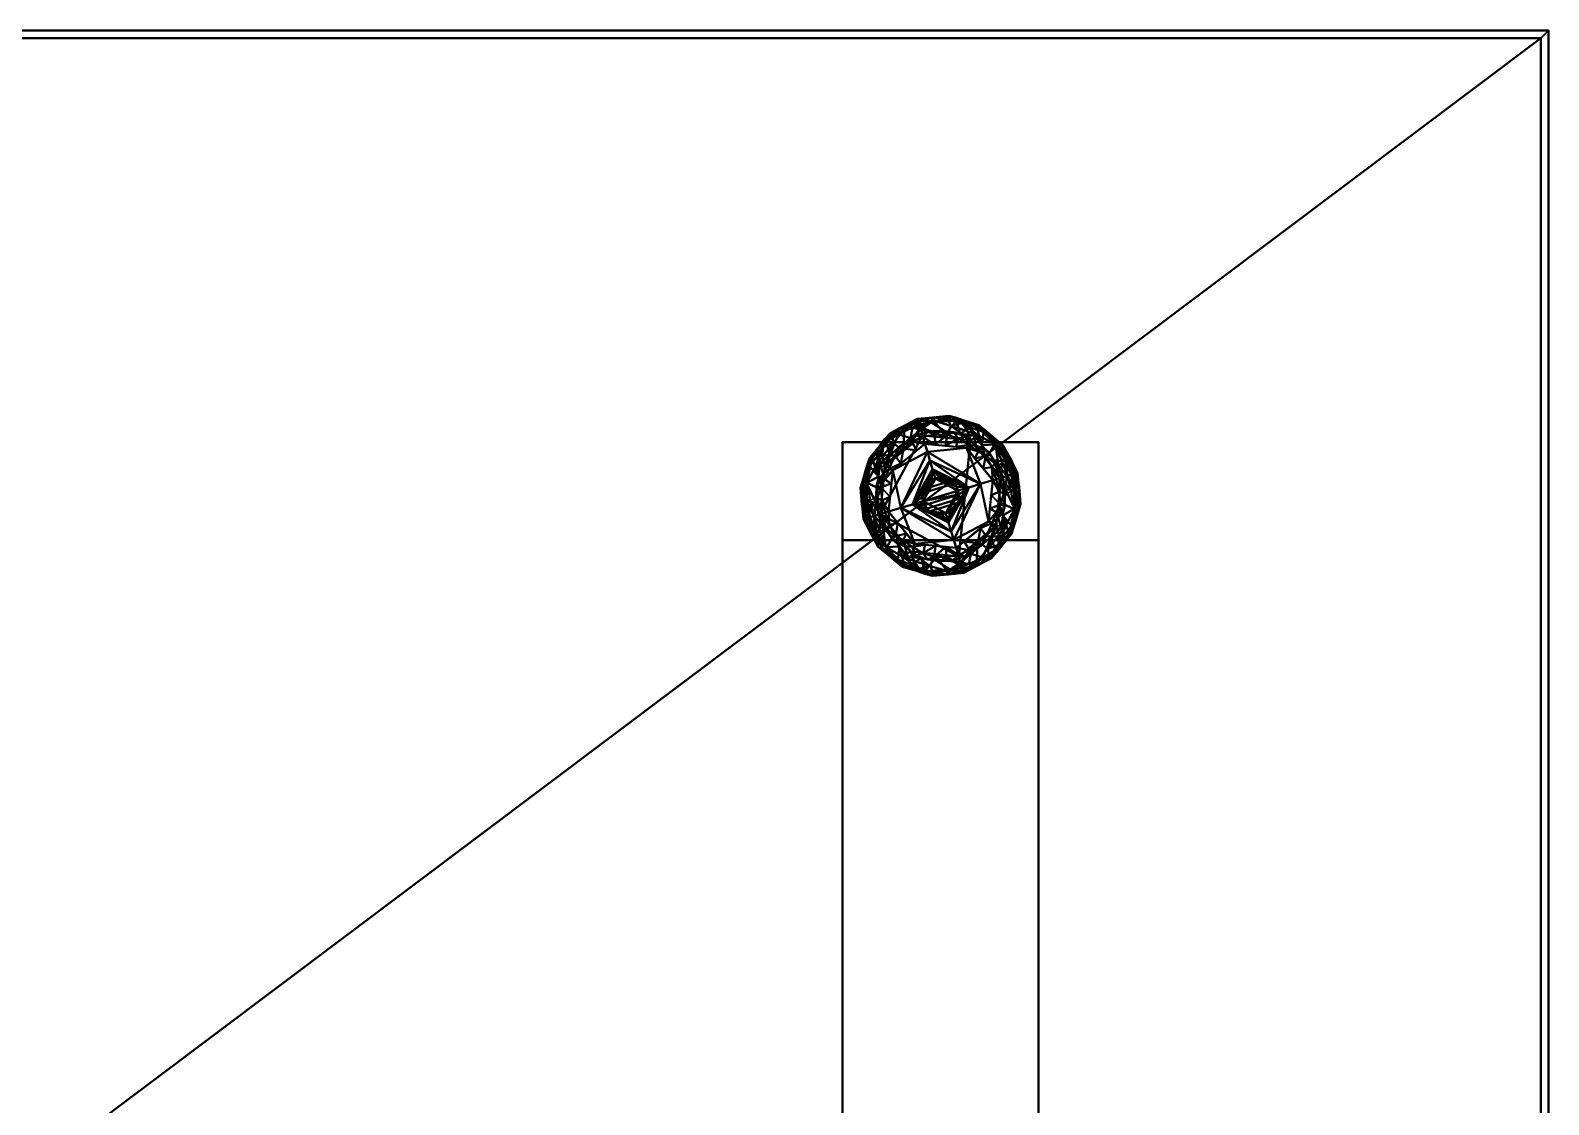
# Model space of a CAD drawing. Header units: millimetres. Extents: x -1905 to 795, y -245 to 965.
# Drawn here: x 408.5 to 795.5, y 691 to 964.9 of the extents above; entities that cross this region are included whole.
import ezdxf

# ---------------------------------------------------------------- set-up
doc = ezdxf.new("R2010")
doc.units = ezdxf.units.MM
doc.layers.add('I-FURN', color=7, linetype='Continuous', lineweight=40)

msp = doc.modelspace()

# ---------------------------------------------------------------- meshes
at = {"layer": 'I-FURN', "color": 252, "true_color": 0xa39689}
mesh = msp.add_polyface(dxfattribs=at)
corners = [(-554.52, -245.09, 725), (795.48, -245.09, 725), (795.48, 964.91, 725), (-554.52, 964.91, 725), (-554.52, 962.91, 725), (793.48, 962.91, 725), (793.48, -243.09, 725), (-554.52, -243.09, 725)]
mesh.append_faces([[corners[k] for k in face] for face in [(5, 6, 1, 2)]], dxfattribs={"vtx1": -1, "vtx3": -1, "color": 252})
mesh.append_faces([[corners[k] for k in face] for face in [(3, 4, 5, 2)]], dxfattribs={"vtx2": -1, "color": 252})
mesh.append_faces([[corners[k] for k in face] for face in [(6, 7, 0, 1)]], dxfattribs={"vtx3": -1, "color": 252})
mesh = msp.add_polyface(dxfattribs=at)
corners = [(-554.52, -245.09, 700), (-554.52, -243.09, 700), (793.48, -243.09, 700), (793.48, 962.91, 700), (-554.52, 962.91, 700), (-554.52, 964.91, 700), (795.48, 964.91, 700), (795.48, -245.09, 700)]
mesh.append_faces([[corners[k] for k in face] for face in [(2, 7, 0, 1)]], dxfattribs={"vtx0": -1, "color": 252})
mesh.append_faces([[corners[k] for k in face] for face in [(7, 2, 3, 6)]], dxfattribs={"vtx0": -1, "vtx2": -1, "color": 252})
mesh.append_faces([[corners[k] for k in face] for face in [(5, 6, 3, 4)]], dxfattribs={"vtx1": -1, "color": 252})
mesh = msp.add_polyface(dxfattribs=at)
corners = [(-554.52, 964.91, 725), (795.48, 964.91, 725), (795.48, 964.91, 700), (-554.52, 964.91, 700)]
mesh.append_faces([[corners[k] for k in face] for face in [(3, 0, 1, 2)]], dxfattribs={"color": 252})
mesh = msp.add_polyface(dxfattribs=at)
corners = [(795.48, 964.91, 725), (795.48, -245.09, 725), (795.48, -245.09, 700), (795.48, 964.91, 700)]
mesh.append_faces([[corners[k] for k in face] for face in [(0, 1, 2, 3)]], dxfattribs={"color": 252})
mesh = msp.add_polyface(dxfattribs=at)
corners = [(793.48, 962.91, 725), (-554.52, 962.91, 725), (-554.52, -243.09, 725), (793.48, -243.09, 725), (82.31, 428.44, 725), (82.31, 292.33, 725), (-202.78, 292.33, 725), (-202.78, 428.44, 725)]
mesh.append_faces([[corners[k] for k in face] for face in [(0, 4, 5, 3), (4, 0, 1, 7)]], dxfattribs={"vtx0": -1, "vtx2": -1, "color": 252})
mesh.append_faces([[corners[k] for k in face] for face in [(2, 3, 5, 6), (6, 7, 1, 2)]], dxfattribs={"vtx1": -1, "vtx3": -1, "color": 252})
mesh = msp.add_polyface(dxfattribs=at)
corners = [(793.48, 962.91, 700), (793.48, -243.09, 700), (-554.52, -243.09, 700), (-554.52, 962.91, 700), (82.31, 428.44, 700), (-202.78, 428.44, 700), (-202.78, 292.33, 700), (82.31, 292.33, 700)]
mesh.append_faces([[corners[k] for k in face] for face in [(3, 5, 6, 2), (2, 6, 7, 1)]], dxfattribs={"vtx0": -1, "vtx2": -1, "color": 252})
mesh.append_faces([[corners[k] for k in face] for face in [(4, 5, 3, 0), (7, 4, 0, 1)]], dxfattribs={"vtx1": -1, "vtx3": -1, "color": 252})
mesh = msp.add_polyface(dxfattribs=at)
corners = [(-554.52, 962.91, 725), (793.48, 962.91, 725), (793.48, 962.91, 700), (-554.52, 962.91, 700)]
mesh.append_faces([[corners[k] for k in face] for face in [(0, 1, 2, 3)]], dxfattribs={"color": 252})
mesh = msp.add_polyface(dxfattribs=at)
corners = [(793.48, 962.91, 725), (-554.52, 962.91, 725), (-554.52, 962.91, 700), (793.48, 962.91, 700)]
mesh.append_faces([[corners[k] for k in face] for face in [(0, 1, 2, 3)]], dxfattribs={"color": 252})
mesh = msp.add_polyface(dxfattribs=at)
corners = [(793.48, 962.91, 725), (793.48, -243.09, 725), (793.48, -243.09, 700), (793.48, 962.91, 700)]
mesh.append_faces([[corners[k] for k in face] for face in [(0, 1, 2, 3)]], dxfattribs={"color": 252})
mesh = msp.add_polyface(dxfattribs=at)
corners = [(793.48, -243.09, 725), (793.48, 962.91, 725), (793.48, 962.91, 700), (793.48, -243.09, 700)]
mesh.append_faces([[corners[k] for k in face] for face in [(0, 1, 2, 3)]], dxfattribs={"color": 252})
at = {"layer": 'I-FURN', "color": 250, "true_color": 0x191919}
mesh = msp.add_polyface(dxfattribs=at)
corners = [(657.39, 851.27, 8.39), (658.51, 851.61, 7.75), (659.39, 851.87, 6.78), (659.95, 852.04, 5.59), (660.15, 852.1, 4.27), (656.39, 859.16, 4.27), (650.22, 864.25, 4.27), (642.57, 866.59, 4.27), (634.61, 865.82, 4.27), (627.55, 862.07, 4.27), (622.46, 855.9, 4.27), (620.12, 848.25, 4.27), (620.88, 840.29, 4.27), (621.08, 840.35, 5.59), (621.64, 840.51, 6.78), (622.52, 840.78, 7.75), (623.64, 841.12, 8.39), (624.99, 854.54, 8.39), (635.44, 863.07, 8.39), (648.86, 861.72, 8.39), (653.13, 856.49, 8.39), (624.31, 847.83, 8.39), (656.65, 857.72, 6.6), (620.7, 846.9, 6.6), (658.09, 855.96, 4.27), (620.47, 844.64, 4.27), (658.47, 855.41, 5.9), (620.45, 843.97, 5.9), (651.42, 862.51, 6.9), (622.42, 853.78, 6.9), (656.93, 855.35, 7.75), (654.47, 859.28, 7.45), (621.78, 844.77, 7.75), (621.65, 849.41, 7.45), (644.48, 865.38, 6.94), (626.62, 860.01, 6.94), (654.09, 860.95, 6.19), (621.05, 851.01, 6.19), (651.38, 863.32, 5.61), (646.4, 865.42, 4.27), (647.97, 864.77, 6.26), (653.31, 861.71, 4.27), (648.08, 863.64, 7.56), (622, 854.48, 5.61), (625, 858.98, 4.27), (624.04, 857.58, 6.26), (621.29, 852.07, 4.27), (624.37, 856.26, 7.55), (624.65, 851.18, 8.39), (644.56, 866.08, 5.59), (638.52, 866.17, 6.15), (632.07, 864.15, 6.58), (626.16, 860.55, 5.59), (631.08, 863.95, 4.27), (628.84, 862.49, 6.22), (642.15, 862.39, 8.39), (645.5, 862.06, 8.39), (630.21, 858.8, 8.39), (629.79, 861.92, 7.55), (627.6, 856.67, 8.39), (633.36, 863.62, 7.71), (638.1, 864.95, 7.65), (632.83, 860.94, 8.39), (655.26, 853.88, 8.39), (623.98, 844.47, 8.39), (650.99, 859.11, 8.39), (638.59, 866.21, 4.27), (638.79, 862.73, 8.39)]
mesh.append_faces([[corners[k] for k in face] for face in [(15, 27, 14), (3, 26, 2), (2, 26, 1), (1, 30, 0), (5, 26, 24), (17, 47, 48), (9, 54, 53), (41, 36, 5), (10, 45, 44), (44, 52, 9), (56, 34, 55)]], dxfattribs={"vtx0": -1, "vtx1": -1, "color": 250})
mesh.append_faces([[corners[k] for k in face] for face in [(22, 26, 5), (33, 23, 32), (22, 30, 1), (42, 28, 40), (3, 24, 26), (36, 38, 28), (25, 13, 27), (28, 31, 36), (22, 1, 26), (28, 38, 40), (31, 30, 22), (50, 34, 49), (11, 27, 23), (47, 45, 29), (42, 65, 28), (23, 33, 37), (43, 29, 45), (15, 23, 27), (22, 36, 31), (43, 46, 37), (32, 23, 15), (31, 63, 30), (35, 45, 47), (33, 29, 37), (33, 32, 64), (29, 48, 47), (7, 50, 49), (61, 50, 51), (51, 50, 8), (22, 5, 36), (36, 41, 38), (43, 37, 29), (11, 23, 37), (58, 51, 54), (34, 42, 40), (6, 40, 38), (34, 40, 49), (44, 45, 52), (52, 45, 35), (43, 45, 10), (33, 48, 29), (58, 60, 51), (39, 49, 40), (54, 9, 52), (61, 51, 60), (35, 58, 54), (34, 56, 42), (54, 52, 35), (53, 54, 51), (61, 34, 50), (35, 47, 59), (58, 62, 60), (58, 35, 59), (60, 18, 61), (34, 61, 55), (65, 31, 28)]], dxfattribs={"vtx0": -1, "vtx1": -1, "vtx2": -1, "color": 250})
mesh.append_faces([[corners[k] for k in face] for face in [(40, 6, 39), (27, 13, 14), (32, 15, 16), (32, 16, 64), (49, 39, 7), (43, 10, 46), (51, 8, 53), (47, 17, 59)]], dxfattribs={"vtx0": -1, "vtx2": -1, "color": 250})
mesh.append_faces([[corners[k] for k in face] for face in [(31, 65, 20, 63), (33, 64, 21, 48), (58, 59, 57, 62), (50, 7, 66, 8), (61, 18, 67, 55)]], dxfattribs={"vtx0": -1, "vtx3": -1, "color": 250})
mesh.append_faces([[corners[k] for k in face] for face in [(11, 25, 27), (41, 6, 38), (19, 65, 42), (46, 11, 37), (56, 19, 42), (62, 18, 60), (63, 0, 30)]], dxfattribs={"vtx1": -1, "vtx2": -1, "color": 250})
mesh.append_faces([[corners[k] for k in face] for face in [(3, 4, 24), (25, 12, 13)]], dxfattribs={"vtx2": -1, "color": 250})
mesh = msp.add_polyface(dxfattribs=at)
corners = [(660.15, 852.1, 4.27), (659.82, 852, 2.58), (658.91, 851.73, 1.16), (657.54, 851.32, 0.2), (655.93, 850.83, -0.13), (648.14, 860.37, -0.13), (635.88, 861.61, -0.13), (626.33, 853.81, -0.13), (625.1, 841.55, -0.13), (623.48, 841.07, 0.2), (622.12, 840.66, 1.16), (621.2, 840.38, 2.58), (620.88, 840.29, 4.27), (620.12, 848.25, 4.27), (622.46, 855.9, 4.27), (627.55, 862.07, 4.27), (634.61, 865.82, 4.27), (642.57, 866.59, 4.27), (650.22, 864.25, 4.27), (656.39, 859.16, 4.27), (654.33, 859.37, 1.04), (621.72, 849.56, 1.04), (658.09, 855.96, 4.27), (620.47, 844.64, 4.27), (657.13, 856.21, 1.35), (621.13, 845.38, 1.35), (638.93, 865.34, 1.16), (631.27, 863.04, 1.16), (645.96, 864.72, 1.26), (625.75, 858.64, 1.26), (656.13, 855.01, 0.27), (652.03, 855.6, -0.13), (622.63, 844.94, 0.27), (625.72, 847.68, -0.13), (650.37, 861.54, 0.42), (649.72, 863.83, 2.04), (653.31, 861.71, 4.27), (655.12, 860.11, 2.61), (646.4, 865.42, 4.27), (652.46, 862.48, 2.66), (623.83, 853.55, 0.42), (623.1, 855.82, 2.04), (621.29, 852.07, 4.27), (620.65, 849.74, 2.61), (625, 858.98, 4.27), (621.57, 853.18, 2.66), (642.01, 860.99, -0.13), (631.1, 857.71, -0.13), (638.59, 866.21, 4.27), (631.08, 863.95, 4.27), (634.79, 865.24, 2.03), (635.46, 863.76, 0.44), (647.34, 862.73, 0.25), (643.14, 864.1, 0.35), (642.37, 865.65, 1.53), (625.7, 856.22, 0.25), (628.44, 859.68, 0.35), (628.23, 861.39, 1.53)]
mesh.append_faces([[corners[k] for k in face] for face in [(4, 30, 3), (17, 54, 48), (22, 24, 19), (13, 25, 23), (48, 50, 16), (33, 40, 7), (19, 37, 36), (38, 28, 17), (14, 45, 42), (6, 51, 46), (16, 50, 49), (49, 57, 15)]], dxfattribs={"vtx0": -1, "vtx1": -1, "color": 250})
mesh.append_faces([[corners[k] for k in face] for face in [(52, 34, 5), (30, 24, 3), (35, 34, 28), (41, 44, 29), (25, 21, 32), (24, 22, 1), (31, 20, 30), (45, 21, 43), (51, 47, 27), (52, 53, 28), (20, 24, 30), (57, 49, 27), (28, 38, 35), (21, 33, 32), (45, 43, 42), (23, 25, 11), (41, 29, 40), (51, 50, 26), (9, 25, 32), (51, 27, 50), (24, 20, 37), (7, 55, 56), (35, 20, 34), (28, 53, 54), (55, 7, 40), (20, 31, 34), (20, 39, 37), (36, 37, 39), (24, 37, 19), (39, 20, 35), (18, 39, 35), (33, 21, 40), (21, 41, 40), (43, 25, 13), (41, 45, 14), (25, 43, 21), (21, 45, 41), (5, 53, 52), (50, 48, 26), (27, 56, 57), (49, 50, 27), (46, 51, 26), (28, 34, 52), (46, 26, 53), (54, 53, 26), (48, 54, 26), (17, 28, 54), (40, 29, 55), (55, 29, 56), (57, 56, 29), (27, 47, 56), (29, 15, 57)]], dxfattribs={"vtx0": -1, "vtx1": -1, "vtx2": -1, "color": 250})
mesh.append_faces([[corners[k] for k in face] for face in [(24, 1, 2), (24, 2, 3), (25, 9, 10), (56, 47, 7), (32, 8, 9), (25, 10, 11), (30, 4, 31), (34, 31, 5), (43, 13, 42), (41, 14, 44), (51, 6, 47), (53, 5, 46)]], dxfattribs={"vtx0": -1, "vtx2": -1, "color": 250})
mesh.append_faces([[corners[k] for k in face] for face in [(0, 1, 22)]], dxfattribs={"vtx1": -1, "color": 250})
mesh.append_faces([[corners[k] for k in face] for face in [(18, 36, 39), (33, 8, 32), (38, 18, 35), (44, 15, 29)]], dxfattribs={"vtx1": -1, "vtx2": -1, "color": 250})
mesh.append_faces([[corners[k] for k in face] for face in [(11, 12, 23)]], dxfattribs={"vtx2": -1, "color": 250})
mesh = msp.add_polyface(dxfattribs=at)
corners = [(636.52, 859.47, 10.25), (647.08, 858.41, 10.25), (653.79, 850.19, 10.25), (654.66, 850.45, 9.71), (655.54, 850.71, 9.22), (656.46, 850.99, 8.78), (657.39, 851.27, 8.39), (648.86, 861.72, 8.39), (635.44, 863.07, 8.39), (624.99, 854.54, 8.39), (623.64, 841.12, 8.39), (624.57, 841.4, 8.78), (625.48, 841.67, 9.22), (626.37, 841.94, 9.71), (627.24, 842.2, 10.25), (628.3, 852.76, 10.25), (651.38, 853.14, 10.25), (627.62, 845.99, 10.25), (654.33, 855.02, 8.39), (624.12, 845.94, 8.39), (654.37, 854.52, 9), (624.36, 845.49, 9), (651.59, 858.37, 8.39), (649.62, 858.98, 9.22), (641.8, 858.94, 10.25), (642.15, 862.39, 8.39), (624.56, 850.24, 8.39), (625.87, 851.83, 9.22), (632.41, 856.11, 10.25), (630.21, 858.8, 8.39), (639.01, 861.82, 9.22), (633.17, 860.01, 9.25), (628.88, 856.49, 9.3), (644.98, 860.79, 9.45), (653.57, 853.53, 9.6), (649.23, 855.77, 10.25), (652.05, 856.44, 9.36), (652.77, 857.34, 8.82), (650.05, 857.51, 9.69), (647.74, 859.18, 9.66), (625.58, 845.11, 9.6), (627.96, 849.37, 10.25), (625.24, 848.38, 9.36), (624.14, 848.72, 8.82), (626.32, 850.38, 9.69), (627.33, 853.04, 9.66), (627.07, 854.4, 9.2), (627.6, 856.67, 8.39), (627.57, 856.51, 8.83), (630.3, 858.95, 8.92), (632.83, 860.94, 8.39), (634.19, 861.57, 8.79), (637.36, 862.55, 8.78), (640.68, 862.82, 8.79), (645.5, 862.06, 8.39), (646.84, 861.35, 8.88), (642.19, 861.75, 9.25), (638.79, 862.73, 8.39), (635.99, 861.22, 9.22), (643.86, 862.42, 8.82), (631.05, 858.26, 9.41), (639.16, 859.2, 10.25), (634.47, 857.79, 10.25), (630.36, 854.43, 10.25), (644.44, 858.67, 10.25)]
mesh.append_faces([[corners[k] for k in face] for face in [(16, 36, 35), (12, 21, 11), (22, 37, 18), (35, 38, 1), (13, 40, 12), (63, 45, 15), (64, 33, 24)]], dxfattribs={"vtx0": -1, "vtx1": -1, "color": 250})
mesh.append_faces([[corners[k] for k in face] for face in [(40, 42, 21), (18, 20, 5), (27, 43, 42), (34, 20, 36), (20, 18, 37), (39, 38, 23), (52, 58, 30), (20, 37, 36), (44, 15, 45), (31, 0, 58), (21, 19, 11), (40, 21, 12), (23, 55, 39), (49, 31, 51), (48, 32, 49), (32, 60, 49), (50, 49, 51), (32, 46, 45), (52, 30, 53), (36, 23, 38), (20, 34, 4), (16, 34, 36), (39, 1, 38), (22, 23, 37), (36, 37, 23), (38, 35, 36), (33, 64, 39), (33, 39, 55), (21, 42, 43), (17, 42, 40), (27, 42, 44), (21, 43, 19), (26, 43, 27), (45, 27, 44), (44, 42, 41), (27, 45, 46), (63, 32, 45), (46, 9, 27), (60, 31, 49), (32, 48, 46), (46, 48, 9), (49, 29, 48), (8, 51, 52), (51, 31, 58), (52, 53, 57), (53, 30, 56), (55, 59, 33), (7, 55, 23), (59, 56, 33), (59, 53, 56), (33, 56, 24), (51, 58, 52), (30, 61, 56), (53, 59, 25), (59, 55, 54), (30, 58, 61), (31, 60, 62), (32, 63, 60)]], dxfattribs={"vtx0": -1, "vtx1": -1, "vtx2": -1, "color": 250})
mesh.append_faces([[corners[k] for k in face] for face in [(27, 9, 26), (34, 16, 2), (34, 2, 3), (58, 0, 61), (43, 26, 19), (42, 17, 41), (23, 22, 7), (59, 54, 25), (56, 61, 24), (44, 41, 15), (51, 8, 50), (55, 7, 54)]], dxfattribs={"vtx0": -1, "vtx2": -1, "color": 250})
mesh.append_faces([[corners[k] for k in face] for face in [(6, 18, 5)]], dxfattribs={"vtx1": -1, "color": 250})
mesh.append_faces([[corners[k] for k in face] for face in [(4, 5, 20), (3, 4, 34), (14, 17, 40), (13, 14, 40), (64, 1, 39), (47, 9, 48, 29), (28, 62, 60, 63), (50, 29, 49), (25, 57, 53), (57, 8, 52), (62, 0, 31)]], dxfattribs={"vtx1": -1, "vtx2": -1, "color": 250})
mesh.append_faces([[corners[k] for k in face] for face in [(19, 10, 11)]], dxfattribs={"vtx2": -1, "color": 250})
at = {"layer": 'I-FURN', "color": 250, "true_color": 0x141414}
mesh = msp.add_polyface(dxfattribs=at)
corners = [(615.48, 859.91, 20.54), (615.48, 834.91, 20.54), (615.48, 834.91, 650), (615.48, -115.09, 650), (615.48, -115.09, 20.54), (615.48, -140.09, 20.54), (615.48, -140.09, 700), (615.48, 859.91, 700)]
mesh.append_faces([[corners[k] for k in face] for face in [(7, 2, 3, 6)]], dxfattribs={"vtx0": -1, "vtx2": -1, "color": 250})
mesh.append_faces([[corners[k] for k in face] for face in [(0, 1, 2, 7)]], dxfattribs={"vtx2": -1, "color": 250})
mesh.append_faces([[corners[k] for k in face] for face in [(3, 4, 5, 6)]], dxfattribs={"vtx3": -1, "color": 250})
mesh = msp.add_polyface(dxfattribs=at)
corners = [(615.48, 834.91, 20.54), (615.48, 859.91, 20.54), (665.48, 859.91, 20.54), (665.48, 834.91, 20.54)]
mesh.append_faces([[corners[k] for k in face] for face in [(0, 1, 2, 3)]], dxfattribs={"color": 250})
mesh = msp.add_polyface(dxfattribs=at)
corners = [(615.48, 859.91, 700), (615.48, -140.09, 700), (665.48, -140.09, 700), (665.48, 859.91, 700)]
mesh.append_faces([[corners[k] for k in face] for face in [(3, 0, 1, 2)]], dxfattribs={"color": 250})
mesh = msp.add_polyface(dxfattribs=at)
corners = [(615.48, 859.91, 20.54), (615.48, 859.91, 700), (665.48, 859.91, 700), (665.48, 859.91, 20.54)]
mesh.append_faces([[corners[k] for k in face] for face in [(0, 1, 2, 3)]], dxfattribs={"color": 250})
at = {"layer": 'I-FURN', "color": 250, "true_color": 0x191919}
mesh = msp.add_polyface(dxfattribs=at)
corners = [(625.1, 841.55, -0.13), (626.33, 853.81, -0.13), (635.88, 861.61, -0.13), (648.14, 860.37, -0.13), (655.93, 850.83, -0.13), (654.7, 838.57, -0.13), (645.15, 830.78, -0.13), (632.89, 832.01, -0.13)]
mesh.append_faces([[corners[k] for k in face] for face in [(6, 3, 4, 5), (0, 6, 7)]], dxfattribs={"vtx0": -1, "color": 250})
mesh.append_faces([[corners[k] for k in face] for face in [(1, 2, 0)]], dxfattribs={"vtx1": -1, "color": 250})
mesh.append_faces([[corners[k] for k in face] for face in [(2, 3, 6, 0)]], dxfattribs={"vtx1": -1, "vtx2": -1, "vtx3": -1, "color": 250})
mesh = msp.add_polyface(dxfattribs=at)
corners = [(644.51, 832.92, 10.25), (643.89, 834.98, 11.47), (643.24, 837.14, 12.48), (642.56, 839.38, 13.27), (641.87, 841.69, 13.84), (640.83, 841.5, 13.84), (639.78, 841.55, 13.84), (638.77, 841.83, 13.84), (637.84, 842.33, 13.84), (637.05, 843.02, 13.84), (636.43, 843.87, 13.84), (636.01, 844.84, 13.84), (635.83, 845.87, 13.84), (635.87, 846.93, 13.84), (636.15, 847.94, 13.84), (636.65, 848.87, 13.84), (637.34, 849.66, 13.84), (638.19, 850.28, 13.84), (639.16, 850.69, 13.84), (638.47, 853, 13.27), (637.79, 855.25, 12.48), (637.14, 857.41, 11.47), (636.52, 859.47, 10.25), (628.3, 852.76, 10.25), (627.24, 842.2, 10.25), (633.95, 833.98, 10.25), (630.37, 843.14, 12), (633.31, 844.03, 13.15)]
mesh.append_faces([[corners[k] for k in face] for face in [(23, 21, 22), (1, 25, 0)]], dxfattribs={"vtx0": -1, "color": 250})
mesh.append_faces([[corners[k] for k in face] for face in [(21, 26, 20), (24, 26, 23), (20, 27, 19), (14, 27, 13), (2, 26, 1), (16, 19, 15), (12, 27, 11), (10, 27, 9), (9, 27, 8), (6, 3, 5), (8, 3, 7)]], dxfattribs={"vtx0": -1, "vtx1": -1, "color": 250})
mesh.append_faces([[corners[k] for k in face] for face in [(27, 20, 26), (26, 21, 23), (2, 27, 26), (19, 27, 14), (3, 8, 27), (25, 1, 26)]], dxfattribs={"vtx0": -1, "vtx1": -1, "vtx2": -1, "color": 250})
mesh.append_faces([[corners[k] for k in face] for face in [(27, 2, 3), (27, 10, 11)]], dxfattribs={"vtx0": -1, "vtx2": -1, "color": 250})
mesh.append_faces([[corners[k] for k in face] for face in [(4, 5, 3)]], dxfattribs={"vtx1": -1, "color": 250})
mesh.append_faces([[corners[k] for k in face] for face in [(12, 13, 27), (16, 17, 19), (14, 15, 19), (24, 25, 26), (6, 7, 3)]], dxfattribs={"vtx1": -1, "vtx2": -1, "color": 250})
mesh.append_faces([[corners[k] for k in face] for face in [(17, 18, 19)]], dxfattribs={"vtx2": -1, "color": 250})
mesh = msp.add_polyface(dxfattribs=at)
corners = [(641.87, 841.69, 13.84), (642.56, 839.38, 13.27), (643.24, 837.14, 12.48), (643.89, 834.98, 11.47), (644.51, 832.92, 10.25), (652.73, 839.63, 10.25), (653.79, 850.19, 10.25), (647.08, 858.41, 10.25), (636.52, 859.47, 10.25), (637.14, 857.41, 11.47), (637.79, 855.25, 12.48), (638.47, 853, 13.27), (639.16, 850.69, 13.84), (640.2, 850.88, 13.84), (641.25, 850.84, 13.84), (642.26, 850.56, 13.84), (643.19, 850.06, 13.84), (643.98, 849.37, 13.84), (644.6, 848.51, 13.84), (645.02, 847.55, 13.84), (645.2, 846.51, 13.84), (645.16, 845.46, 13.84), (644.88, 844.45, 13.84), (644.38, 843.52, 13.84), (643.69, 842.73, 13.84), (642.84, 842.11, 13.84), (650.66, 849.25, 12), (647.72, 848.36, 13.15)]
mesh.append_faces([[corners[k] for k in face] for face in [(5, 3, 4), (9, 7, 8)]], dxfattribs={"vtx0": -1, "color": 250})
mesh.append_faces([[corners[k] for k in face] for face in [(20, 27, 19), (3, 26, 2), (6, 26, 5), (22, 27, 21), (24, 1, 23), (18, 27, 17), (17, 27, 16), (2, 27, 1), (14, 11, 13), (16, 11, 15), (7, 26, 6)]], dxfattribs={"vtx0": -1, "vtx1": -1, "color": 250})
mesh.append_faces([[corners[k] for k in face] for face in [(26, 27, 2), (22, 1, 27), (26, 7, 9), (11, 16, 27), (10, 27, 26), (3, 5, 26)]], dxfattribs={"vtx0": -1, "vtx1": -1, "vtx2": -1, "color": 250})
mesh.append_faces([[corners[k] for k in face] for face in [(27, 18, 19), (27, 10, 11)]], dxfattribs={"vtx0": -1, "vtx2": -1, "color": 250})
mesh.append_faces([[corners[k] for k in face] for face in [(12, 13, 11)]], dxfattribs={"vtx1": -1, "color": 250})
mesh.append_faces([[corners[k] for k in face] for face in [(20, 21, 27), (24, 25, 1), (22, 23, 1), (9, 10, 26), (14, 15, 11)]], dxfattribs={"vtx1": -1, "vtx2": -1, "color": 250})
mesh.append_faces([[corners[k] for k in face] for face in [(25, 0, 1)]], dxfattribs={"vtx2": -1, "color": 250})
at = {"layer": 'I-FURN', "color": 250, "true_color": 0x141414}
mesh = msp.add_polyface(dxfattribs=at)
corners = [(665.48, 859.91, 20.54), (665.48, 859.91, 700), (665.48, -140.09, 700), (665.48, -140.09, 20.54), (665.48, -115.09, 20.54), (665.48, -115.09, 650), (665.48, 834.91, 650), (665.48, 834.91, 20.54)]
mesh.append_faces([[corners[k] for k in face] for face in [(2, 5, 6, 1)]], dxfattribs={"vtx0": -1, "vtx2": -1, "color": 250})
mesh.append_faces([[corners[k] for k in face] for face in [(3, 4, 5, 2)]], dxfattribs={"vtx2": -1, "color": 250})
mesh.append_faces([[corners[k] for k in face] for face in [(6, 7, 0, 1)]], dxfattribs={"vtx3": -1, "color": 250})
at = {"layer": 'I-FURN', "color": 250, "true_color": 0x191919}
mesh = msp.add_polyface(dxfattribs=at)
corners = [(625.1, 841.55, -0.13), (632.89, 832.01, -0.13), (645.15, 830.78, -0.13), (654.7, 838.57, -0.13), (655.93, 850.83, -0.13), (657.54, 851.32, 0.2), (658.91, 851.73, 1.16), (659.82, 852, 2.58), (660.15, 852.1, 4.27), (660.91, 844.14, 4.27), (658.57, 836.49, 4.27), (653.48, 830.32, 4.27), (646.42, 826.56, 4.27), (638.46, 825.8, 4.27), (630.81, 828.14, 4.27), (624.64, 833.22, 4.27), (620.88, 840.29, 4.27), (621.2, 840.38, 2.58), (622.12, 840.66, 1.16), (623.48, 841.07, 0.2), (626.69, 833.02, 1.04), (659.31, 842.83, 1.04), (622.94, 836.43, 4.27), (660.56, 847.75, 4.27), (623.9, 836.17, 1.35), (659.9, 847, 1.35), (642.1, 827.05, 1.16), (649.75, 829.35, 1.16), (635.07, 827.67, 1.26), (655.28, 833.75, 1.26), (624.9, 837.37, 0.27), (628.99, 836.78, -0.13), (658.4, 847.45, 0.27), (655.31, 844.7, -0.13), (630.66, 830.85, 0.42), (631.31, 828.56, 2.04), (627.72, 830.68, 4.27), (625.91, 832.28, 2.61), (634.63, 826.97, 4.27), (628.57, 829.91, 2.66), (657.2, 838.83, 0.42), (657.93, 836.56, 2.04), (659.74, 840.31, 4.27), (660.37, 842.65, 2.61), (656.03, 833.4, 4.27), (659.46, 839.2, 2.66), (639.02, 831.39, -0.13), (649.92, 834.67, -0.13), (642.44, 826.18, 4.27), (649.95, 828.44, 4.27), (646.24, 827.15, 2.03), (645.57, 828.62, 0.44), (633.69, 829.66, 0.25), (637.89, 828.28, 0.35), (638.66, 826.74, 1.53), (655.33, 836.16, 0.25), (652.59, 832.71, 0.35), (652.8, 830.99, 1.53)]
mesh.append_faces([[corners[k] for k in face] for face in [(22, 24, 15), (48, 50, 12), (0, 30, 19), (3, 56, 47), (33, 40, 3), (15, 37, 36), (38, 28, 13), (10, 45, 42), (2, 51, 46), (12, 50, 49), (49, 57, 11)]], dxfattribs={"vtx0": -1, "vtx1": -1, "color": 250})
mesh.append_faces([[corners[k] for k in face] for face in [(41, 44, 29), (25, 21, 32), (45, 43, 42), (19, 30, 24), (35, 34, 28), (50, 51, 27), (24, 22, 17), (20, 24, 30), (41, 29, 40), (24, 20, 37), (51, 47, 27), (52, 34, 1), (21, 33, 32), (25, 7, 23), (55, 56, 3), (27, 49, 50), (28, 38, 35), (31, 20, 30), (57, 49, 27), (32, 5, 25), (45, 21, 43), (52, 53, 28), (35, 20, 34), (54, 28, 53), (29, 55, 40), (20, 31, 34), (20, 39, 37), (36, 37, 39), (24, 37, 15), (39, 20, 35), (14, 39, 35), (33, 21, 40), (21, 41, 40), (43, 25, 9), (41, 45, 10), (25, 43, 21), (21, 45, 41), (1, 53, 52), (50, 48, 26), (27, 56, 57), (51, 50, 26), (46, 51, 26), (28, 34, 52), (46, 26, 53), (54, 53, 26), (48, 54, 26), (13, 28, 54), (55, 29, 56), (3, 40, 55), (57, 56, 29), (27, 47, 56), (29, 11, 57)]], dxfattribs={"vtx0": -1, "vtx1": -1, "vtx2": -1, "color": 250})
mesh.append_faces([[corners[k] for k in face] for face in [(24, 17, 18), (25, 6, 7), (54, 48, 13), (24, 18, 19), (25, 23, 9), (30, 0, 31), (34, 31, 1), (43, 9, 42), (41, 10, 44), (51, 2, 47), (53, 1, 46)]], dxfattribs={"vtx0": -1, "vtx2": -1, "color": 250})
mesh.append_faces([[corners[k] for k in face] for face in [(5, 6, 25), (4, 5, 32), (14, 36, 39), (33, 4, 32), (38, 14, 35), (44, 11, 29)]], dxfattribs={"vtx1": -1, "vtx2": -1, "color": 250})
mesh.append_faces([[corners[k] for k in face] for face in [(7, 8, 23), (22, 16, 17)]], dxfattribs={"vtx2": -1, "color": 250})
mesh = msp.add_polyface(dxfattribs=at)
corners = [(620.88, 840.29, 4.27), (624.64, 833.22, 4.27), (630.81, 828.14, 4.27), (638.46, 825.8, 4.27), (646.42, 826.56, 4.27), (653.48, 830.32, 4.27), (658.57, 836.49, 4.27), (660.91, 844.14, 4.27), (660.15, 852.1, 4.27), (659.95, 852.04, 5.59), (659.39, 851.87, 6.78), (658.51, 851.61, 7.75), (657.39, 851.27, 8.39), (656.04, 837.85, 8.39), (645.59, 829.32, 8.39), (632.17, 830.67, 8.39), (623.64, 841.12, 8.39), (622.52, 840.78, 7.75), (621.64, 840.51, 6.78), (621.08, 840.35, 5.59), (627.9, 835.89, 8.39), (656.72, 844.56, 8.39), (624.38, 834.67, 6.6), (660.33, 845.48, 6.6), (622.94, 836.43, 4.27), (660.56, 847.75, 4.27), (622.56, 836.97, 5.9), (660.58, 848.41, 5.9), (629.61, 829.88, 6.9), (658.61, 838.6, 6.9), (624.1, 837.04, 7.75), (626.56, 833.1, 7.45), (659.25, 847.61, 7.75), (659.38, 842.98, 7.45), (636.55, 827.01, 6.94), (654.41, 832.38, 6.94), (626.94, 831.43, 6.19), (659.98, 841.37, 6.19), (629.65, 829.06, 5.61), (634.63, 826.97, 4.27), (633.06, 827.61, 6.26), (627.72, 830.68, 4.27), (632.95, 828.74, 7.56), (659.03, 837.9, 5.61), (656.03, 833.4, 4.27), (656.98, 834.81, 6.26), (659.74, 840.31, 4.27), (656.66, 836.13, 7.55), (656.38, 841.2, 8.39), (636.47, 826.3, 5.59), (642.51, 826.22, 6.15), (648.96, 828.23, 6.58), (654.86, 831.84, 5.59), (649.95, 828.44, 4.27), (652.19, 829.9, 6.22), (638.88, 829.99, 8.39), (635.53, 830.33, 8.39), (650.82, 833.58, 8.39), (651.24, 830.47, 7.55), (653.43, 835.72, 8.39), (647.67, 828.76, 7.71), (642.93, 827.43, 7.65), (648.2, 831.45, 8.39), (625.77, 838.5, 8.39), (657.05, 847.91, 8.39), (630.04, 833.28, 8.39), (642.44, 826.18, 4.27), (642.24, 829.65, 8.39)]
mesh.append_faces([[corners[k] for k in face] for face in [(17, 30, 16), (11, 27, 10), (1, 26, 24), (19, 26, 18), (5, 54, 53), (41, 36, 1), (6, 45, 44), (44, 52, 5), (56, 34, 55)]], dxfattribs={"vtx0": -1, "vtx1": -1, "color": 250})
mesh.append_faces([[corners[k] for k in face] for face in [(7, 27, 23), (22, 26, 1), (19, 24, 26), (31, 30, 22), (28, 31, 36), (28, 40, 42), (28, 38, 40), (50, 34, 49), (25, 9, 27), (29, 45, 43), (37, 23, 33), (22, 30, 17), (33, 23, 32), (29, 47, 45), (36, 38, 28), (22, 17, 26), (27, 11, 23), (11, 32, 23), (31, 63, 30), (22, 36, 31), (43, 46, 37), (42, 65, 28), (35, 45, 47), (33, 29, 37), (33, 32, 64), (29, 48, 47), (3, 50, 49), (61, 50, 51), (51, 50, 4), (22, 1, 36), (36, 41, 38), (43, 37, 29), (7, 23, 37), (58, 51, 54), (34, 42, 40), (2, 40, 38), (34, 40, 49), (44, 45, 52), (52, 45, 35), (43, 45, 6), (33, 48, 29), (58, 60, 51), (39, 49, 40), (54, 5, 52), (61, 51, 60), (35, 58, 54), (34, 56, 42), (54, 52, 35), (53, 54, 51), (61, 34, 50), (35, 47, 59), (58, 62, 60), (58, 35, 59), (60, 14, 61), (34, 61, 55), (65, 31, 28)]], dxfattribs={"vtx0": -1, "vtx1": -1, "vtx2": -1, "color": 250})
mesh.append_faces([[corners[k] for k in face] for face in [(32, 11, 12), (27, 9, 10), (47, 48, 13), (27, 7, 25), (32, 12, 64), (49, 39, 3), (43, 6, 46), (51, 4, 53), (47, 13, 59)]], dxfattribs={"vtx0": -1, "vtx2": -1, "color": 250})
mesh.append_faces([[corners[k] for k in face] for face in [(31, 65, 20, 63), (33, 64, 21, 48), (58, 59, 57, 62), (50, 3, 66, 4), (61, 14, 67, 55)]], dxfattribs={"vtx0": -1, "vtx3": -1, "color": 250})
mesh.append_faces([[corners[k] for k in face] for face in [(2, 39, 40), (17, 18, 26), (41, 2, 38), (15, 65, 42), (46, 7, 37), (56, 15, 42), (62, 14, 60), (63, 16, 30)]], dxfattribs={"vtx1": -1, "vtx2": -1, "color": 250})
mesh.append_faces([[corners[k] for k in face] for face in [(19, 0, 24), (25, 8, 9)]], dxfattribs={"vtx2": -1, "color": 250})
mesh = msp.add_polyface(dxfattribs=at)
corners = [(657.39, 851.27, 8.39), (656.46, 850.99, 8.78), (655.54, 850.71, 9.22), (654.66, 850.45, 9.71), (653.79, 850.19, 10.25), (652.73, 839.63, 10.25), (644.51, 832.92, 10.25), (633.95, 833.98, 10.25), (627.24, 842.2, 10.25), (626.37, 841.94, 9.71), (625.48, 841.67, 9.22), (624.57, 841.4, 8.78), (623.64, 841.12, 8.39), (632.17, 830.67, 8.39), (645.59, 829.32, 8.39), (656.04, 837.85, 8.39), (629.65, 839.25, 10.25), (653.41, 846.39, 10.25), (626.7, 837.36, 8.39), (656.91, 846.45, 8.39), (626.66, 837.86, 9), (656.67, 846.89, 9), (629.44, 834.02, 8.39), (631.41, 833.41, 9.22), (639.23, 833.45, 10.25), (638.88, 829.99, 8.39), (656.47, 842.15, 8.39), (655.16, 840.56, 9.22), (648.62, 836.27, 10.25), (650.82, 833.58, 8.39), (642.02, 830.57, 9.22), (647.86, 832.38, 9.25), (652.15, 835.89, 9.3), (636.05, 831.6, 9.45), (627.46, 838.85, 9.6), (631.8, 836.61, 10.25), (628.98, 835.94, 9.36), (628.26, 835.05, 8.82), (630.98, 834.87, 9.69), (633.29, 833.21, 9.66), (655.45, 847.27, 9.6), (653.07, 843.01, 10.25), (655.79, 844.01, 9.36), (656.88, 843.66, 8.82), (654.71, 842.01, 9.69), (653.7, 839.35, 9.66), (653.96, 837.99, 9.2), (653.43, 835.72, 8.39), (653.46, 835.87, 8.83), (650.73, 833.44, 8.92), (648.2, 831.45, 8.39), (646.84, 830.82, 8.79), (643.66, 829.83, 8.78), (640.35, 829.57, 8.79), (635.53, 830.33, 8.39), (634.19, 831.03, 8.88), (638.84, 830.63, 9.25), (642.24, 829.65, 8.39), (645.04, 831.16, 9.22), (637.17, 829.97, 8.82), (649.97, 834.12, 9.41), (641.87, 833.18, 10.25), (646.56, 834.59, 10.25), (650.67, 837.95, 10.25), (636.59, 833.71, 10.25)]
mesh.append_faces([[corners[k] for k in face] for face in [(16, 36, 35), (2, 21, 1), (22, 37, 18), (35, 38, 7), (3, 40, 2), (63, 45, 5), (7, 39, 64)]], dxfattribs={"vtx0": -1, "vtx1": -1, "color": 250})
mesh.append_faces([[corners[k] for k in face] for face in [(40, 42, 21), (52, 58, 30), (20, 37, 36), (37, 20, 18), (27, 43, 42), (23, 39, 38), (40, 21, 2), (31, 6, 58), (21, 19, 1), (18, 20, 11), (49, 31, 51), (33, 64, 39), (23, 55, 39), (44, 5, 45), (34, 20, 36), (48, 32, 49), (32, 60, 49), (50, 49, 51), (32, 46, 45), (52, 30, 53), (36, 23, 38), (20, 34, 10), (16, 34, 36), (39, 7, 38), (22, 23, 37), (36, 37, 23), (38, 35, 36), (33, 39, 55), (21, 42, 43), (17, 42, 40), (27, 42, 44), (21, 43, 19), (26, 43, 27), (45, 27, 44), (44, 42, 41), (27, 45, 46), (63, 32, 45), (46, 15, 27), (60, 31, 49), (32, 48, 46), (46, 48, 15), (49, 29, 48), (14, 51, 52), (51, 31, 58), (52, 53, 57), (53, 30, 56), (55, 59, 33), (13, 55, 23), (59, 56, 33), (59, 53, 56), (33, 56, 24), (51, 58, 52), (30, 61, 56), (53, 59, 25), (59, 55, 54), (30, 58, 61), (31, 60, 62), (32, 63, 60)]], dxfattribs={"vtx0": -1, "vtx1": -1, "vtx2": -1, "color": 250})
mesh.append_faces([[corners[k] for k in face] for face in [(34, 16, 8), (27, 15, 26), (40, 3, 4), (43, 26, 19), (23, 22, 13), (34, 8, 9), (58, 6, 61), (42, 17, 41), (59, 54, 25), (56, 61, 24), (44, 41, 5), (51, 14, 50), (55, 13, 54), (33, 24, 64)]], dxfattribs={"vtx0": -1, "vtx2": -1, "color": 250})
mesh.append_faces([[corners[k] for k in face] for face in [(12, 18, 11)]], dxfattribs={"vtx1": -1, "color": 250})
mesh.append_faces([[corners[k] for k in face] for face in [(4, 17, 40), (10, 11, 20), (9, 10, 34), (47, 15, 48, 29), (28, 62, 60, 63), (50, 29, 49), (25, 57, 53), (57, 14, 52), (62, 6, 31)]], dxfattribs={"vtx1": -1, "vtx2": -1, "color": 250})
mesh.append_faces([[corners[k] for k in face] for face in [(19, 0, 1)]], dxfattribs={"vtx2": -1, "color": 250})
mesh = msp.add_polyface(dxfattribs=at)
corners = [(636.01, 844.84, 13.85), (639.16, 850.69, 13.85), (645.02, 847.55, 13.85), (644.6, 848.51, 13.85), (643.98, 849.37, 13.85), (643.19, 850.06, 13.84), (642.26, 850.56, 13.84), (641.25, 850.84, 13.84), (640.2, 850.88, 13.84), (639.16, 850.69, 13.84), (638.19, 850.28, 13.84), (637.34, 849.66, 13.84), (636.65, 848.87, 13.84), (636.15, 847.94, 13.84), (635.87, 846.93, 13.85), (635.83, 845.87, 13.85)]
mesh.append_faces([[corners[k] for k in face] for face in [(3, 1, 2)]], dxfattribs={"vtx0": -1, "color": 250})
mesh.append_faces([[corners[k] for k in face] for face in [(10, 13, 9), (9, 5, 8)]], dxfattribs={"vtx0": -1, "vtx1": -1, "color": 250})
mesh.append_faces([[corners[k] for k in face] for face in [(4, 14, 1), (5, 9, 13)]], dxfattribs={"vtx0": -1, "vtx1": -1, "vtx2": -1, "color": 250})
mesh.append_faces([[corners[k] for k in face] for face in [(1, 14, 15)]], dxfattribs={"vtx0": -1, "vtx2": -1, "color": 250})
mesh.append_faces([[corners[k] for k in face] for face in [(12, 13, 11), (6, 7, 5)]], dxfattribs={"vtx1": -1, "color": 250})
mesh.append_faces([[corners[k] for k in face] for face in [(10, 11, 13), (3, 4, 1), (7, 8, 5)]], dxfattribs={"vtx1": -1, "vtx2": -1, "color": 250})
mesh.append_faces([[corners[k] for k in face] for face in [(13, 14, 4, 5)]], dxfattribs={"vtx1": -1, "vtx3": -1, "color": 250})
mesh.append_faces([[corners[k] for k in face] for face in [(15, 0, 1)]], dxfattribs={"vtx2": -1, "color": 250})
mesh = msp.add_polyface(dxfattribs=at)
corners = [(645.02, 847.55, 13.87), (641.87, 841.69, 13.87), (636.01, 844.84, 13.85), (636.43, 843.87, 13.85), (637.05, 843.02, 13.85), (637.84, 842.33, 13.84), (638.77, 841.83, 13.84), (639.78, 841.55, 13.84), (640.83, 841.5, 13.84), (641.87, 841.69, 13.84), (642.84, 842.11, 13.84), (643.69, 842.73, 13.84), (644.38, 843.52, 13.84), (644.88, 844.45, 13.84), (645.16, 845.46, 13.85), (645.2, 846.51, 13.85)]
mesh.append_faces([[corners[k] for k in face] for face in [(3, 15, 2), (9, 5, 8)]], dxfattribs={"vtx0": -1, "vtx1": -1, "color": 250})
mesh.append_faces([[corners[k] for k in face] for face in [(5, 9, 13)]], dxfattribs={"vtx0": -1, "vtx1": -1, "vtx2": -1, "color": 250})
mesh.append_faces([[corners[k] for k in face] for face in [(5, 13, 14, 4), (4, 14, 15, 3)]], dxfattribs={"vtx0": -1, "vtx2": -1, "color": 250})
mesh.append_faces([[corners[k] for k in face] for face in [(12, 13, 11)]], dxfattribs={"vtx1": -1, "color": 250})
mesh.append_faces([[corners[k] for k in face] for face in [(10, 11, 13), (9, 10, 13), (7, 8, 5), (1, 2, 15)]], dxfattribs={"vtx1": -1, "vtx2": -1, "color": 250})
mesh.append_faces([[corners[k] for k in face] for face in [(15, 0, 1), (5, 6, 7)]], dxfattribs={"vtx2": -1, "color": 250})
mesh = msp.add_polyface(dxfattribs=at)
corners = [(636.11, 844.87, 13.87), (636.11, 844.87, 19.12), (636.11, 844.87, 24.37), (636.11, 844.87, 29.62), (636.11, 844.87, 34.87), (639.19, 850.6, 34.87), (644.92, 847.52, 34.87), (644.92, 847.52, 29.62), (644.92, 847.52, 24.37), (644.92, 847.52, 19.12), (644.92, 847.52, 13.85), (639.19, 850.6, 13.85)]
mesh.append_faces([[corners[k] for k in face] for face in [(8, 2, 5), (8, 11, 2)]], dxfattribs={"vtx0": -1, "vtx1": -1, "vtx2": -1, "color": 250})
mesh.append_faces([[corners[k] for k in face] for face in [(1, 2, 11, 0), (7, 8, 5, 6)]], dxfattribs={"vtx1": -1, "color": 250})
mesh.append_faces([[corners[k] for k in face] for face in [(3, 4, 5, 2), (9, 10, 11, 8)]], dxfattribs={"vtx2": -1, "color": 250})
mesh = msp.add_polyface(dxfattribs=at)
corners = [(636.11, 844.87, 34.87), (641.84, 841.79, 34.87), (644.92, 847.52, 34.87), (639.19, 850.6, 34.87)]
mesh.append_faces([[corners[k] for k in face] for face in [(2, 3, 0, 1)]], dxfattribs={"color": 250})
mesh = msp.add_polyface(dxfattribs=at)
corners = [(644.92, 847.52, 34.87), (641.84, 841.79, 34.87), (636.11, 844.87, 34.87), (636.11, 844.87, 29.62), (636.11, 844.87, 24.37), (636.11, 844.87, 19.12), (636.11, 844.87, 13.87), (641.84, 841.79, 13.87), (644.92, 847.52, 13.87), (644.92, 847.52, 19.12), (644.92, 847.52, 24.37), (644.92, 847.52, 29.62)]
mesh.append_faces([[corners[k] for k in face] for face in [(7, 1, 4)]], dxfattribs={"vtx0": -1, "vtx1": -1, "vtx2": -1, "color": 250})
mesh.append_faces([[corners[k] for k in face] for face in [(10, 11, 1, 7)]], dxfattribs={"vtx1": -1, "vtx2": -1, "vtx3": -1, "color": 250})
mesh.append_faces([[corners[k] for k in face] for face in [(11, 0, 1), (5, 6, 7, 4)]], dxfattribs={"vtx2": -1, "color": 250})
mesh.append_faces([[corners[k] for k in face] for face in [(7, 8, 9, 10), (1, 2, 3, 4)]], dxfattribs={"vtx3": -1, "color": 250})
at = {"layer": 'I-FURN', "color": 250, "true_color": 0x141414}
mesh = msp.add_polyface(dxfattribs=at)
corners = [(615.48, 834.91, 650), (615.48, 834.91, 20.54), (665.48, 834.91, 20.54), (665.48, 834.91, 650)]
mesh.append_faces([[corners[k] for k in face] for face in [(0, 1, 2, 3)]], dxfattribs={"color": 250})
mesh = msp.add_polyface(dxfattribs=at)
corners = [(615.48, -115.09, 650), (615.48, 834.91, 650), (665.48, 834.91, 650), (665.48, -115.09, 650)]
mesh.append_faces([[corners[k] for k in face] for face in [(0, 1, 2, 3)]], dxfattribs={"color": 250})

doc.saveas('drawing.dxf')
